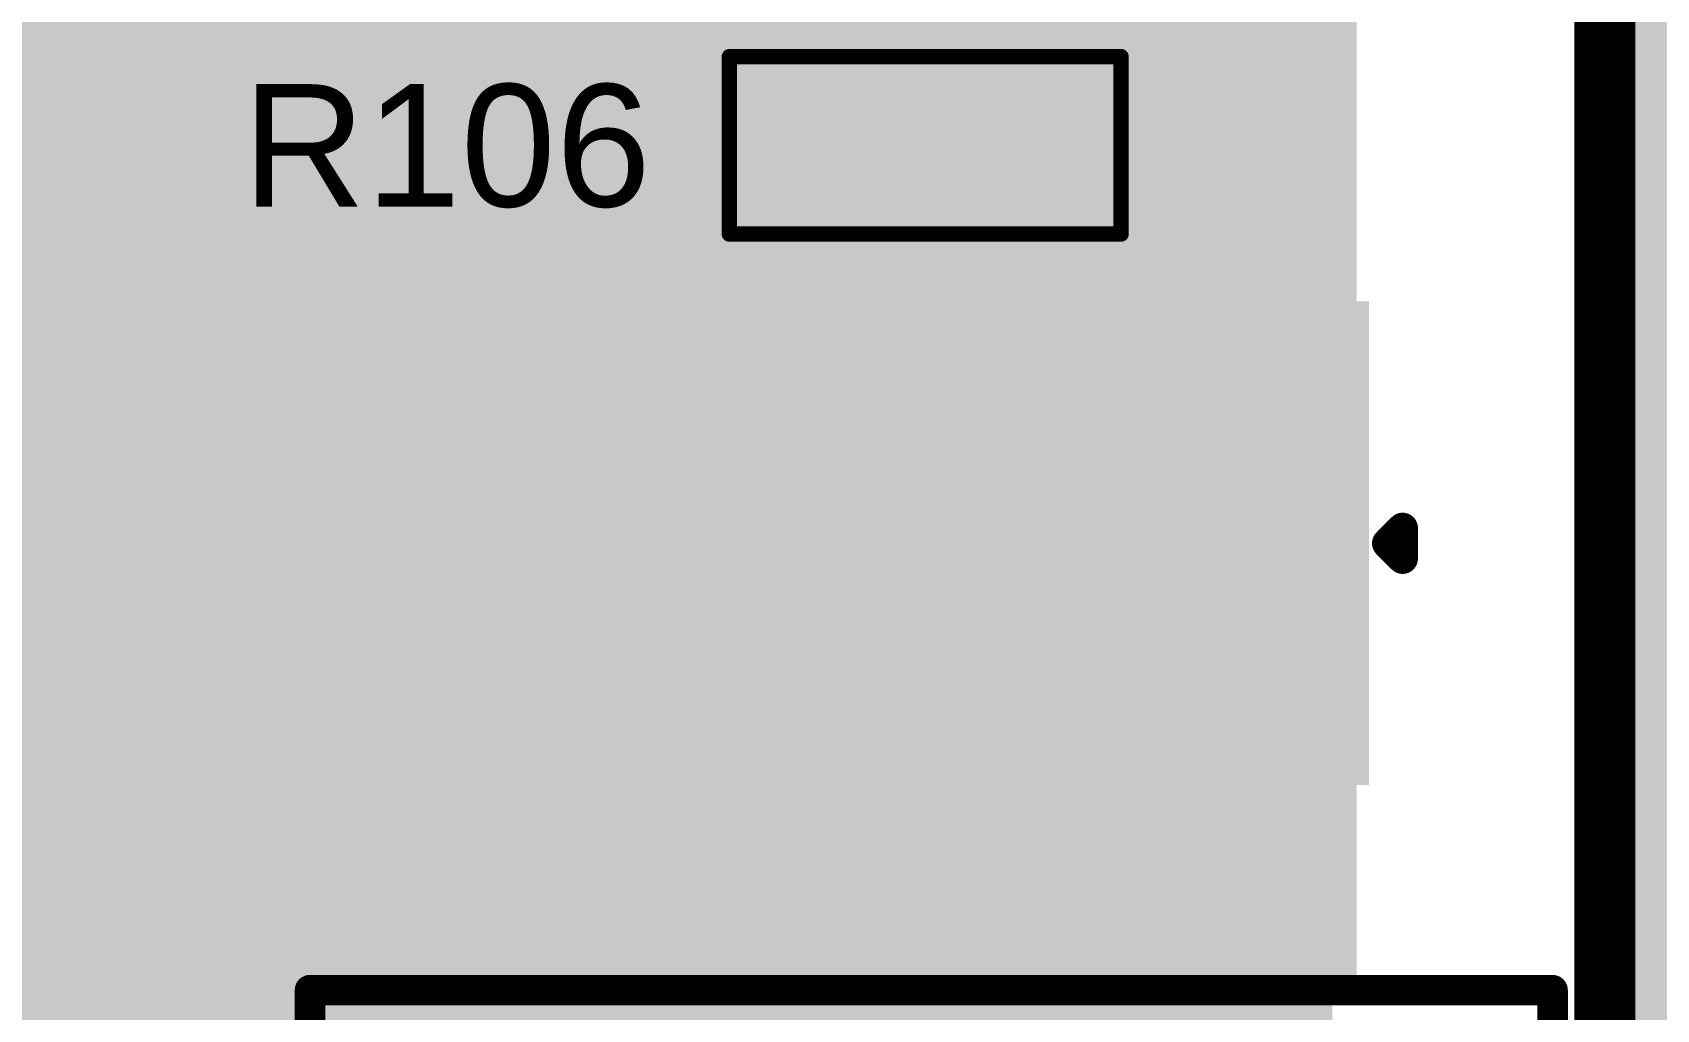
# Model space of a CAD drawing. Header units: inches. Extents: x 68 to 568, y 3 to 460.
# Drawn here: x 170.31 to 183.79, y 314.5 to 322.61 of the extents above; entities that cross this region are included whole.
import ezdxf

# ---------------------------------------------------------------- set-up
doc = ezdxf.new("R2010")
doc.units = ezdxf.units.IN
for name, color, linetype in [('Bottom Layer', 5, 'Continuous'), ('Top Layer', 1, 'Continuous'), ('Top Overlay', 2, 'Continuous'), ('Top Paste', 8, 'Continuous'), ('Top Solder', 216, 'Continuous')]:
    doc.layers.add(name, color=color, linetype=linetype)
doc.styles.add('Arial', font='', dxfattribs={"height": 0.2})
doc.styles.get('Arial').set_extended_font_data('Arial')

# ---------------------------------------------------------------- blocks, each defined once
blk = doc.blocks.new('TO_263_471')
at = {"layer": 'Top Layer'}
blk.add_hatch(color=1, dxfattribs=at).paths.add_polyline_path([(-5.715, 9.78), (5.715, 9.78), (5.715, 0.89), (-5.715, 0.89)])
at = {"layer": 'Top Paste'}
blk.add_hatch(color=8, dxfattribs=at).paths.add_polyline_path([(-5.715, 9.78), (5.715, 9.78), (5.715, 0.89), (-5.715, 0.89)])
at = {"layer": 'Top Solder'}
blk.add_hatch(color=216, dxfattribs=at).paths.add_polyline_path([(-5.817, 9.882), (5.817, 9.882), (5.817, 0.788), (-5.817, 0.788)])
blk = doc.blocks.new('TO_263_472')
at = {"layer": 'Top Layer'}
for points in [[(-3.58, -3.43), (-1.5, -3.43), (-1.5, -7.24), (-3.58, -7.24)], [(1.5, -3.43), (3.58, -3.43), (3.58, -7.24), (1.5, -7.24)]]:
    blk.add_hatch(color=1, dxfattribs=at).paths.add_polyline_path(points)
at = {"layer": 'Top Paste'}
for points in [[(-3.58, -3.43), (-1.5, -3.43), (-1.5, -7.24), (-3.58, -7.24)], [(1.5, -3.43), (3.58, -3.43), (3.58, -7.24), (1.5, -7.24)]]:
    blk.add_hatch(color=8, dxfattribs=at).paths.add_polyline_path(points)
at = {"layer": 'Top Solder'}
for points in [[(-3.682, -3.328), (-1.398, -3.328), (-1.398, -7.342), (-3.682, -7.342)], [(1.398, -3.328), (3.682, -3.328), (3.682, -7.342), (1.398, -7.342)]]:
    blk.add_hatch(color=216, dxfattribs=at).paths.add_polyline_path(points)
at = {"layer": 'Top Overlay'}
for points in [[(-5.207, 0.508, 0.254, 0.254, 0), (-5.207, -1.626, 0.254, 0.254, 0)], [(5.105, 0.508, 0.254, 0.254, 0), (5.105, -1.626, 0.254, 0.254, 0)], [(5.105, -1.626, 0.254, 0.254, 0), (-5.207, -1.626, 0.254, 0.254, 0)], [(-3.962, -5.207, 0.254, 0.254, 0), (-3.962, -5.461, 0.254, 0.254, 0)], [(-3.835, -5.334, 0.254, 0.254, 0), (-3.962, -5.207, 0.254, 0.254, 0)], [(-3.835, -5.334, 0.254, 0.254, 0), (-3.962, -5.461, 0.254, 0.254, 0)]]:
    blk.add_lwpolyline(points, format="xyseb", dxfattribs=at)
for points in [[(-5.27, -1.626, 0.127, 0.127, 1), (-5.144, -1.626, 0.127, 0.127, 1)], [(-5.27, -1.626, 0.127, 0.127, 1), (-5.144, -1.626, 0.127, 0.127, 1)], [(5.042, -1.626, 0.127, 0.127, 1), (5.169, -1.626, 0.127, 0.127, 1)], [(5.042, -1.626, 0.127, 0.127, 1), (5.169, -1.626, 0.127, 0.127, 1)], [(-4.026, -5.207, 0.127, 0.127, 1), (-3.899, -5.207, 0.127, 0.127, 1)], [(-4.026, -5.207, 0.127, 0.127, 1), (-3.899, -5.207, 0.127, 0.127, 1)], [(-3.899, -5.334, 0.127, 0.127, 1), (-3.772, -5.334, 0.127, 0.127, 1)], [(-3.899, -5.334, 0.127, 0.127, 1), (-3.772, -5.334, 0.127, 0.127, 1)], [(-4.026, -5.461, 0.127, 0.127, 1), (-3.899, -5.461, 0.127, 0.127, 1)], [(-4.026, -5.461, 0.127, 0.127, 1), (-3.899, -5.461, 0.127, 0.127, 1)]]:
    blk.add_lwpolyline(points, format="xyseb", close=True, dxfattribs=at)
blk = doc.blocks.new('RES_0805_506')
at = {"layer": 'Top Layer'}
for points in [[(-1.524, 0.635), (-0.508, 0.635), (-0.508, -0.635), (-1.524, -0.635)], [(0.508, 0.635), (1.524, 0.635), (1.524, -0.635), (0.508, -0.635)]]:
    blk.add_hatch(color=1, dxfattribs=at).paths.add_polyline_path(points)
at = {"layer": 'Top Paste'}
for points in [[(-1.524, 0.635), (-0.508, 0.635), (-0.508, -0.635), (-1.524, -0.635)], [(0.508, 0.635), (1.524, 0.635), (1.524, -0.635), (0.508, -0.635)]]:
    blk.add_hatch(color=8, dxfattribs=at).paths.add_polyline_path(points)
at = {"layer": 'Top Solder'}
for points in [[(-1.6256, 0.7366), (-0.4064, 0.7366), (-0.4064, -0.7366), (-1.6256, -0.7366)], [(0.4064, 0.7366), (1.6256, 0.7366), (1.6256, -0.7366), (0.4064, -0.7366)]]:
    blk.add_hatch(color=216, dxfattribs=at).paths.add_polyline_path(points)
at = {"layer": 'Top Overlay'}
for points in [[(-1.6256, 0.7366, 0.127, 0.127, 0), (-1.6256, -0.7366, 0.127, 0.127, 0)], [(1.6256, 0.7366, 0.127, 0.127, 0), (-1.6256, 0.7366, 0.127, 0.127, 0)], [(1.6256, 0.7366, 0.127, 0.127, 0), (1.6256, -0.7366, 0.127, 0.127, 0)], [(1.6256, -0.7366, 0.127, 0.127, 0), (-1.6256, -0.7366, 0.127, 0.127, 0)]]:
    blk.add_lwpolyline(points, format="xyseb", dxfattribs=at)
for points in [[(-1.65735, 0.7366, 0.0635, 0.0635, 1), (-1.59385, 0.7366, 0.0635, 0.0635, 1)], [(-1.65735, 0.7366, 0.0635, 0.0635, 1), (-1.59385, 0.7366, 0.0635, 0.0635, 1)], [(1.59385, 0.7366, 0.0635, 0.0635, 1), (1.65735, 0.7366, 0.0635, 0.0635, 1)], [(1.59385, 0.7366, 0.0635, 0.0635, 1), (1.65735, 0.7366, 0.0635, 0.0635, 1)], [(-1.65735, -0.7366, 0.0635, 0.0635, 1), (-1.59385, -0.7366, 0.0635, 0.0635, 1)], [(-1.65735, -0.7366, 0.0635, 0.0635, 1), (-1.59385, -0.7366, 0.0635, 0.0635, 1)], [(1.59385, -0.7366, 0.0635, 0.0635, 1), (1.65735, -0.7366, 0.0635, 0.0635, 1)], [(1.59385, -0.7366, 0.0635, 0.0635, 1), (1.65735, -0.7366, 0.0635, 0.0635, 1)]]:
    blk.add_lwpolyline(points, format="xyseb", close=True, dxfattribs=at)

msp = doc.modelspace()

# ---------------------------------------------------------------- hatches: boundary and pattern name
at = {"layer": 'Bottom Layer'}
h = msp.add_hatch(color=5, dxfattribs=at)
h.paths.add_polyline_path([(181.102, 320.04), (181.102, 291.864), (181.096, 291.855), (181.051, 291.846), (170.714, 291.846), (170.671, 291.854), (170.663, 291.897), (170.663, 292.787), (170.674, 292.798), (170.781, 292.983), (170.836, 293.188), (170.836, 293.401), (170.781, 293.606), (170.674, 293.791), (170.663, 293.802), (170.663, 296.97), (170.663, 296.97), (170.663, 302.798), (170.663, 302.798), (170.663, 313.27), (170.663, 313.69), (170.511, 313.842), (170.511, 313.842), (170.511, 313.842), (170.511, 313.842), (169.786, 314.566), (168.91, 315.443), (139.548, 315.443), (139.548, 328.193), (172.949, 328.193)])
h.paths.add_polyline_path([(150.537, 325.327), (150.193, 325.327), (149.855, 325.26), (149.537, 325.128), (149.251, 324.937), (149.008, 324.694), (148.817, 324.407), (148.685, 324.09), (148.618, 323.752), (148.618, 323.58), (148.618, 323.408), (148.685, 323.07), (148.817, 322.752), (149.008, 322.466), (149.251, 322.223), (149.537, 322.032), (149.855, 321.9), (150.193, 321.833), (150.537, 321.833), (150.875, 321.9), (151.192, 322.032), (151.479, 322.223), (151.722, 322.466), (151.913, 322.752), (152.045, 323.07), (152.112, 323.408), (152.112, 323.58), (152.112, 323.752), (152.045, 324.09), (151.913, 324.407), (151.722, 324.694), (151.479, 324.937), (151.192, 325.128), (150.875, 325.26)], flags=0)
msp.add_hatch(color=5, dxfattribs=at).paths.add_polyline_path([(170.663, 291.846), (177.927, 291.846), (177.927, 321.894), (170.663, 321.894)])
at = {"layer": 'Top Layer'}
h = msp.add_hatch(color=1, dxfattribs=at)
h.paths.add_polyline_path([(174.828, 325.78), (174.828, 322.308), (177.343, 322.308), (177.343, 314.757), (164.89, 314.757), (164.89, 314.95), (164.372, 314.95), (164.372, 314.757), (160.401, 314.757), (160.401, 303.351), (157.354, 300.304), (136.296, 300.304), (136.296, 325.781), (174.828, 325.781)])
h.paths.add_polyline_path([(150.537, 325.327), (150.193, 325.327), (149.855, 325.26), (149.537, 325.128), (149.251, 324.937), (149.008, 324.694), (148.817, 324.407), (148.685, 324.09), (148.618, 323.752), (148.618, 323.58), (148.618, 323.408), (148.685, 323.07), (148.817, 322.752), (149.008, 322.466), (149.251, 322.223), (149.537, 322.032), (149.855, 321.9), (150.193, 321.833), (150.537, 321.833), (150.875, 321.9), (151.192, 322.032), (151.479, 322.223), (151.722, 322.466), (151.913, 322.752), (152.045, 323.07), (152.112, 323.408), (152.112, 323.58), (152.112, 323.752), (152.045, 324.09), (151.913, 324.407), (151.722, 324.694), (151.479, 324.937), (151.192, 325.128), (150.875, 325.26)], flags=0)
h.paths.add_polyline_path([(150.537, 320.327), (150.193, 320.327), (149.855, 320.26), (149.537, 320.128), (149.251, 319.937), (149.008, 319.694), (148.817, 319.407), (148.685, 319.09), (148.618, 318.752), (148.618, 318.58), (148.618, 318.408), (148.685, 318.07), (148.817, 317.752), (149.008, 317.466), (149.251, 317.223), (149.537, 317.032), (149.855, 316.9), (150.193, 316.833), (150.537, 316.833), (150.875, 316.9), (151.192, 317.032), (151.479, 317.223), (151.722, 317.466), (151.913, 317.752), (152.045, 318.07), (152.112, 318.408), (152.112, 318.58), (152.112, 318.752), (152.045, 319.09), (151.913, 319.407), (151.722, 319.694), (151.479, 319.937), (151.192, 320.128), (150.875, 320.26)], flags=0)
h.paths.add_polyline_path([(152.045, 315.681), (142.977, 315.681), (142.778, 315.642), (142.67, 315.57), (142.57, 315.57), (142.57, 315.469), (142.498, 315.361), (142.459, 315.163), (142.459, 310.185), (142.459, 307.264), (142.498, 307.066), (142.57, 306.958), (142.57, 306.832), (142.708, 306.832), (142.778, 306.785), (142.977, 306.746), (148.692, 306.746), (148.89, 306.785), (148.96, 306.832), (152.451, 306.832), (152.451, 309.878), (152.523, 309.987), (152.563, 310.185), (152.563, 315.163), (152.523, 315.361), (152.451, 315.47), (152.451, 315.57), (152.351, 315.57), (152.243, 315.642)], flags=0)
for points in [[(219.202, 314.706), (192.659, 314.706), (192.659, 297.917), (167.259, 297.917), (167.259, 302.539), (170.586, 302.539), (170.586, 313.334), (183.439, 313.334), (183.439, 325.78), (183.439, 325.781), (219.202, 325.781)], [(178.105, 314.757), (181.304, 314.757), (181.304, 325.781), (178.105, 325.781)], [(177.343, 322.308), (159.04, 322.308), (159.04, 314.757), (177.343, 314.757)]]:
    msp.add_hatch(color=1, dxfattribs=at).paths.add_polyline_path(points)

# ---------------------------------------------------------------- linework, layer by layer
at = {"layer": 'Bottom Layer'}
msp.add_lwpolyline([(183.365, 280.926, 0.508, 0.508, 0), (183.365, 325.423, 0.508, 0.508, 0)], format="xyseb", dxfattribs=at)

# ---------------------------------------------------------------- block references
msp.add_blockref('TO_263_471', (164.755, 315.893))
at = {"rotation": 180}
for name, p in [('RES_0805_506', (177.724, 321.673)), ('TO_263_472', (177.724, 313.037))]:
    msp.add_blockref(name, p, dxfattribs=at)

# ---------------------------------------------------------------- texts
at = {"layer": 'Top Overlay', "style": 'Arial'}
msp.add_text('R106', height=1.016, dxfattribs=at).set_placement((172.055, 321.165))

doc.saveas('drawing.dxf')
